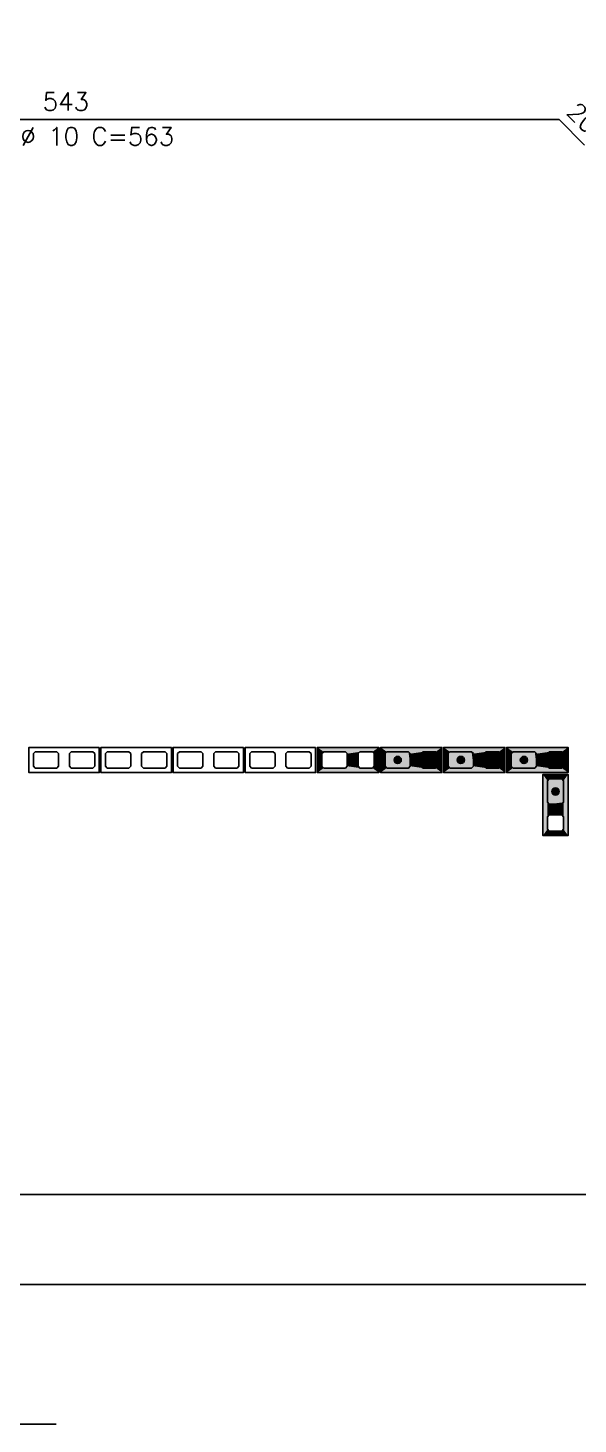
# Model space of a CAD drawing. Extents: x -2 to 121, y -2 to 61.
# Drawn here: x 22.74 to 28.84, y -1.55 to 13.95 of the extents above; entities that cross this region are included whole.
import ezdxf

# ---------------------------------------------------------------- set-up
doc = ezdxf.new("R2010")
doc.units = 0
doc.header["$MEASUREMENT"] = 0
doc.linetypes.add('HIDDEN', pattern=[0.375, 0.25, -0.125])
doc.layers.get('Defpoints').update_dxf_attribs({"linetype": 'CONTINUOUS'})
for name, color, linetype in [('ARQ_FOLHA', 7, 'CONTINUOUS'), ('PENA_01', 1, 'CONTINUOUS'), ('PENA_02', 2, 'CONTINUOUS'), ('PENA_03', 3, 'CONTINUOUS'), ('PENA_05', 5, 'CONTINUOUS'), ('PENA_11', 252, 'CONTINUOUS'), ('PENA_21', 100, 'CONTINUOUS')]:
    doc.layers.add(name, color=color, linetype=linetype)
doc.styles.get("Standard").update_dxf_attribs({"font": 'ROMANS.SHX'})

msp = doc.modelspace()

# ---------------------------------------------------------------- linework, layer by layer
at = {"layer": 'ARQ_FOLHA', "color": 1}
for points in [[(0, -0.002497), (118.9, -0.002497), (118.9, 59.397503), (0, 59.397503)], [(2.5, 0.997503), (117.9, 0.997503), (117.9, 58.397503), (2.5, 58.397503)]]:
    msp.add_lwpolyline(points, close=True, dxfattribs=at)
at = {"layer": 'Defpoints', "color": 8, "linetype": 'HIDDEN', "ltscale": 100}
msp.add_lwpolyline([(-1.95, 60.947503), (-1.95, -1.552497), (120.85, -1.552497), (120.85, 60.947503)], close=True, dxfattribs=at)
at = {"layer": 'PENA_01', "linetype": 'Continuous'}
for points in [[(23.077634, 5.889902), (23.057634, 5.909902), (22.817634, 5.909902), (22.797634, 5.889902), (22.797634, 5.749902), (22.817634, 5.729902), (23.057634, 5.729902), (23.077634, 5.749902), (23.077634, 5.889902)], [(23.477634, 5.889902), (23.457634, 5.909902), (23.217634, 5.909902), (23.197634, 5.889902), (23.197634, 5.749902), (23.217634, 5.729902), (23.457634, 5.729902), (23.477634, 5.749902), (23.477634, 5.889902)], [(23.877634, 5.889902), (23.857634, 5.909902), (23.617634, 5.909902), (23.597634, 5.889902), (23.597634, 5.749902), (23.617634, 5.729902), (23.857634, 5.729902), (23.877634, 5.749902), (23.877634, 5.889902)], [(24.277634, 5.889902), (24.257634, 5.909902), (24.017634, 5.909902), (23.997634, 5.889902), (23.997634, 5.749902), (24.017634, 5.729902), (24.257634, 5.729902), (24.277634, 5.749902), (24.277634, 5.889902)], [(24.677634, 5.889902), (24.657634, 5.909902), (24.417634, 5.909902), (24.397634, 5.889902), (24.397634, 5.749902), (24.417634, 5.729902), (24.657634, 5.729902), (24.677634, 5.749902), (24.677634, 5.889902)], [(25.077634, 5.889902), (25.057634, 5.909902), (24.817634, 5.909902), (24.797634, 5.889902), (24.797634, 5.749902), (24.817634, 5.729902), (25.057634, 5.729902), (25.077634, 5.749902), (25.077634, 5.889902)], [(25.477634, 5.889902), (25.457634, 5.909902), (25.217634, 5.909902), (25.197634, 5.889902), (25.197634, 5.749902), (25.217634, 5.729902), (25.457634, 5.729902), (25.477634, 5.749902), (25.477634, 5.889902)], [(25.877634, 5.889902), (25.857634, 5.909902), (25.617634, 5.909902), (25.597634, 5.889902), (25.597634, 5.749902), (25.617634, 5.729902), (25.857634, 5.729902), (25.877634, 5.749902), (25.877634, 5.889902)], [(26.257634, 5.729902), (26.017634, 5.729902), (25.997634, 5.749902), (25.997634, 5.889902), (26.017634, 5.909902), (26.257634, 5.909902), (26.277634, 5.889902), (26.277634, 5.749902), (26.257634, 5.729902)], [(26.557634, 5.729902), (26.417634, 5.729902), (26.397634, 5.749902), (26.397634, 5.889902), (26.417634, 5.909902), (26.557634, 5.909902), (26.577634, 5.889902), (26.577634, 5.749902), (26.557634, 5.729902)], [(26.957634, 5.729902), (26.717634, 5.729902), (26.697634, 5.749902), (26.697634, 5.889902), (26.717634, 5.909902), (26.957634, 5.909902), (26.977634, 5.889902), (26.977634, 5.749902), (26.957634, 5.729902)], [(27.257634, 5.729902), (27.117634, 5.729902), (27.097634, 5.749902), (27.097634, 5.889902), (27.117634, 5.909902), (27.257634, 5.909902), (27.277634, 5.889902), (27.277634, 5.749902), (27.257634, 5.729902)], [(27.657634, 5.729902), (27.417634, 5.729902), (27.397634, 5.749902), (27.397634, 5.889902), (27.417634, 5.909902), (27.657634, 5.909902), (27.677634, 5.889902), (27.677634, 5.749902), (27.657634, 5.729902)], [(27.957634, 5.729902), (27.817634, 5.729902), (27.797634, 5.749902), (27.797634, 5.889902), (27.817634, 5.909902), (27.957634, 5.909902), (27.977634, 5.889902), (27.977634, 5.749902), (27.957634, 5.729902)], [(28.357634, 5.729902), (28.117634, 5.729902), (28.097634, 5.749902), (28.097634, 5.889902), (28.117634, 5.909902), (28.357634, 5.909902), (28.377634, 5.889902), (28.377634, 5.749902), (28.357634, 5.729902)], [(28.657634, 5.729902), (28.517634, 5.729902), (28.497634, 5.749902), (28.497634, 5.889902), (28.517634, 5.909902), (28.657634, 5.909902), (28.677634, 5.889902), (28.677634, 5.749902), (28.657634, 5.729902)], [(28.497634, 5.349902), (28.497634, 5.589902), (28.517634, 5.609902), (28.657634, 5.609902), (28.677634, 5.589902), (28.677634, 5.349902), (28.657634, 5.329902), (28.517634, 5.329902), (28.497634, 5.349902)], [(28.497634, 5.049902), (28.497634, 5.189902), (28.517634, 5.209902), (28.657634, 5.209902), (28.677634, 5.189902), (28.677634, 5.049902), (28.657634, 5.029902), (28.517634, 5.029902), (28.497634, 5.049902)]]:
    msp.add_lwpolyline(points, dxfattribs=at)
at = {"layer": 'PENA_02', "linetype": 'Continuous'}
for points in [[(23.527634, 5.959902), (22.747634, 5.959902), (22.747634, 5.679902), (23.527634, 5.679902), (23.527634, 5.959902)], [(24.327634, 5.959902), (23.547634, 5.959902), (23.547634, 5.679902), (24.327634, 5.679902), (24.327634, 5.959902)], [(25.127634, 5.959902), (24.347634, 5.959902), (24.347634, 5.679902), (25.127634, 5.679902), (25.127634, 5.959902)], [(25.927634, 5.959902), (25.147634, 5.959902), (25.147634, 5.679902), (25.927634, 5.679902), (25.927634, 5.959902)], [(26.627634, 5.679902), (25.947634, 5.679902), (25.947634, 5.959902), (26.627634, 5.959902), (26.627634, 5.679902)], [(27.327634, 5.679902), (26.647634, 5.679902), (26.647634, 5.959902), (27.327634, 5.959902), (27.327634, 5.679902)], [(28.027634, 5.679902), (27.347634, 5.679902), (27.347634, 5.959902), (28.027634, 5.959902), (28.027634, 5.679902)], [(28.727634, 5.679902), (28.047634, 5.679902), (28.047634, 5.959902), (28.727634, 5.959902), (28.727634, 5.679902)], [(28.447634, 4.979902), (28.447634, 5.659902), (28.727634, 5.659902), (28.727634, 4.979902), (28.447634, 4.979902)]]:
    msp.add_lwpolyline(points, dxfattribs=at)
at = {"layer": 'PENA_03', "linetype": 'Continuous'}
for points in [[(26.977634, 5.749902), (26.957634, 5.729902), (26.717634, 5.729902), (26.697634, 5.749902), (26.697634, 5.889902), (26.717634, 5.909902), (26.957634, 5.909902), (26.977634, 5.889902), (26.977634, 5.749902)], [(27.277634, 5.749902), (27.257634, 5.729902), (27.117634, 5.729902), (27.097634, 5.749902), (27.097634, 5.889902), (27.117634, 5.909902), (27.257634, 5.909902), (27.277634, 5.889902), (27.277634, 5.749902)], [(27.677634, 5.749902), (27.657634, 5.729902), (27.417634, 5.729902), (27.397634, 5.749902), (27.397634, 5.889902), (27.417634, 5.909902), (27.657634, 5.909902), (27.677634, 5.889902), (27.677634, 5.749902)], [(27.977634, 5.749902), (27.957634, 5.729902), (27.817634, 5.729902), (27.797634, 5.749902), (27.797634, 5.889902), (27.817634, 5.909902), (27.957634, 5.909902), (27.977634, 5.889902), (27.977634, 5.749902)], [(28.377634, 5.749902), (28.357634, 5.729902), (28.117634, 5.729902), (28.097634, 5.749902), (28.097634, 5.889902), (28.117634, 5.909902), (28.357634, 5.909902), (28.377634, 5.889902), (28.377634, 5.749902)], [(28.677634, 5.749902), (28.657634, 5.729902), (28.517634, 5.729902), (28.497634, 5.749902), (28.497634, 5.889902), (28.517634, 5.909902), (28.657634, 5.909902), (28.677634, 5.889902), (28.677634, 5.749902)], [(28.517634, 5.329902), (28.497634, 5.349902), (28.497634, 5.589902), (28.517634, 5.609902), (28.657634, 5.609902), (28.677634, 5.589902), (28.677634, 5.349902), (28.657634, 5.329902), (28.517634, 5.329902)]]:
    msp.add_lwpolyline(points, dxfattribs=at)
for centre in [(26.837634, 5.819902), (27.187634, 5.819902), (27.537634, 5.819902), (27.887634, 5.819902), (28.237634, 5.819902), (28.587634, 5.819902), (28.587634, 5.469902)]:
    msp.add_circle(centre, 0.04, dxfattribs=at)
for points in [[(26.877634, 5.819902), (26.817634, 5.854543), (26.800046, 5.833583)], [(26.877634, 5.819902), (26.800046, 5.833583), (26.800046, 5.806221)], [(26.877634, 5.819902), (26.800046, 5.806221), (26.817634, 5.785261)], [(26.877634, 5.819902), (26.84458, 5.859294), (26.817634, 5.854543)], [(26.877634, 5.819902), (26.817634, 5.785261), (26.84458, 5.78051)], [(26.877634, 5.819902), (26.868275, 5.845613), (26.84458, 5.859294)], [(26.877634, 5.819902), (26.84458, 5.78051), (26.868275, 5.79419)], [(26.877634, 5.819902), (26.868275, 5.79419), (26.877634, 5.819902)], [(27.227634, 5.819902), (27.167634, 5.854543), (27.150046, 5.833583)], [(27.227634, 5.819902), (27.150046, 5.833583), (27.150046, 5.806221)], [(27.227634, 5.819902), (27.150046, 5.806221), (27.167634, 5.785261)], [(27.227634, 5.819902), (27.19458, 5.859294), (27.167634, 5.854543)], [(27.227634, 5.819902), (27.167634, 5.785261), (27.19458, 5.78051)], [(27.227634, 5.819902), (27.218275, 5.845613), (27.19458, 5.859294)], [(27.227634, 5.819902), (27.19458, 5.78051), (27.218275, 5.79419)], [(27.227634, 5.819902), (27.218275, 5.79419), (27.227634, 5.819902)], [(27.577634, 5.819902), (27.517634, 5.854543), (27.500046, 5.833583)], [(27.577634, 5.819902), (27.500046, 5.833583), (27.500046, 5.806221)], [(27.577634, 5.819902), (27.500046, 5.806221), (27.517634, 5.785261)], [(27.577634, 5.819902), (27.54458, 5.859294), (27.517634, 5.854543)], [(27.577634, 5.819902), (27.517634, 5.785261), (27.54458, 5.78051)], [(27.577634, 5.819902), (27.568275, 5.845613), (27.54458, 5.859294)], [(27.577634, 5.819902), (27.54458, 5.78051), (27.568275, 5.79419)], [(27.577634, 5.819902), (27.568275, 5.79419), (27.577634, 5.819902)], [(27.927634, 5.819902), (27.867634, 5.854543), (27.850046, 5.833583)], [(27.927634, 5.819902), (27.850046, 5.833583), (27.850046, 5.806221)], [(27.927634, 5.819902), (27.850046, 5.806221), (27.867634, 5.785261)], [(27.927634, 5.819902), (27.89458, 5.859294), (27.867634, 5.854543)], [(27.927634, 5.819902), (27.867634, 5.785261), (27.89458, 5.78051)], [(27.927634, 5.819902), (27.918275, 5.845613), (27.89458, 5.859294)], [(27.927634, 5.819902), (27.89458, 5.78051), (27.918275, 5.79419)], [(27.927634, 5.819902), (27.918275, 5.79419), (27.927634, 5.819902)], [(28.277634, 5.819902), (28.217634, 5.854543), (28.200046, 5.833583)], [(28.277634, 5.819902), (28.200046, 5.833583), (28.200046, 5.806221)], [(28.277634, 5.819902), (28.200046, 5.806221), (28.217634, 5.785261)], [(28.277634, 5.819902), (28.24458, 5.859294), (28.217634, 5.854543)], [(28.277634, 5.819902), (28.217634, 5.785261), (28.24458, 5.78051)], [(28.277634, 5.819902), (28.268275, 5.845613), (28.24458, 5.859294)], [(28.277634, 5.819902), (28.24458, 5.78051), (28.268275, 5.79419)], [(28.277634, 5.819902), (28.268275, 5.79419), (28.277634, 5.819902)], [(28.627634, 5.819902), (28.567634, 5.854543), (28.550046, 5.833583)], [(28.627634, 5.819902), (28.550046, 5.833583), (28.550046, 5.806221)], [(28.627634, 5.819902), (28.550046, 5.806221), (28.567634, 5.785261)], [(28.627634, 5.819902), (28.59458, 5.859294), (28.567634, 5.854543)], [(28.627634, 5.819902), (28.567634, 5.785261), (28.59458, 5.78051)], [(28.627634, 5.819902), (28.618275, 5.845613), (28.59458, 5.859294)], [(28.627634, 5.819902), (28.59458, 5.78051), (28.618275, 5.79419)], [(28.627634, 5.819902), (28.618275, 5.79419), (28.627634, 5.819902)], [(28.627634, 5.469902), (28.567634, 5.504543), (28.550046, 5.483583)], [(28.627634, 5.469902), (28.550046, 5.483583), (28.550046, 5.456221)], [(28.627634, 5.469902), (28.550046, 5.456221), (28.567634, 5.435261)], [(28.627634, 5.469902), (28.59458, 5.509294), (28.567634, 5.504543)], [(28.627634, 5.469902), (28.567634, 5.435261), (28.59458, 5.43051)], [(28.627634, 5.469902), (28.618275, 5.495613), (28.59458, 5.509294)], [(28.627634, 5.469902), (28.59458, 5.43051), (28.618275, 5.44419)], [(28.627634, 5.469902), (28.618275, 5.44419), (28.627634, 5.469902)]]:
    msp.add_solid(points, dxfattribs=at)
at = {"layer": 'PENA_05', "linetype": 'Continuous'}
for p, q in [((17.773689, 12.927759), (28.6275, 12.928154)), ((28.6275, 12.928154), (28.910343, 12.645311))]:
    msp.add_line(p, q, dxfattribs=at)
at = {"layer": 'PENA_11', "linetype": 'Continuous'}
for points in [[(26.977634, 5.749902), (26.697634, 5.889902), (26.717634, 5.909902)], [(26.977634, 5.749902), (26.697634, 5.749902), (26.697634, 5.889902)], [(26.977634, 5.749902), (26.717634, 5.909902), (26.957634, 5.909902)], [(26.977634, 5.749902), (26.957634, 5.909902), (26.977634, 5.889902)], [(26.977634, 5.749902), (26.977634, 5.889902), (26.977634, 5.749902)], [(27.277634, 5.749902), (27.097634, 5.889902), (27.117634, 5.909902)], [(27.277634, 5.749902), (27.097634, 5.749902), (27.097634, 5.889902)], [(27.277634, 5.749902), (27.117634, 5.909902), (27.257634, 5.909902)], [(27.277634, 5.749902), (27.257634, 5.909902), (27.277634, 5.889902)], [(27.277634, 5.749902), (27.277634, 5.889902), (27.277634, 5.749902)], [(27.677634, 5.749902), (27.397634, 5.889902), (27.417634, 5.909902)], [(27.677634, 5.749902), (27.397634, 5.749902), (27.397634, 5.889902)], [(27.677634, 5.749902), (27.417634, 5.909902), (27.657634, 5.909902)], [(27.677634, 5.749902), (27.657634, 5.909902), (27.677634, 5.889902)], [(27.677634, 5.749902), (27.677634, 5.889902), (27.677634, 5.749902)], [(27.977634, 5.749902), (27.797634, 5.889902), (27.817634, 5.909902)], [(27.977634, 5.749902), (27.797634, 5.749902), (27.797634, 5.889902)], [(27.977634, 5.749902), (27.817634, 5.909902), (27.957634, 5.909902)], [(27.977634, 5.749902), (27.957634, 5.909902), (27.977634, 5.889902)], [(27.977634, 5.749902), (27.977634, 5.889902), (27.977634, 5.749902)], [(28.377634, 5.749902), (28.097634, 5.889902), (28.117634, 5.909902)], [(28.377634, 5.749902), (28.097634, 5.749902), (28.097634, 5.889902)], [(28.377634, 5.749902), (28.117634, 5.909902), (28.357634, 5.909902)], [(28.377634, 5.749902), (28.357634, 5.909902), (28.377634, 5.889902)], [(28.377634, 5.749902), (28.377634, 5.889902), (28.377634, 5.749902)], [(28.677634, 5.749902), (28.497634, 5.889902), (28.517634, 5.909902)], [(28.677634, 5.749902), (28.497634, 5.749902), (28.497634, 5.889902)], [(28.677634, 5.749902), (28.517634, 5.909902), (28.657634, 5.909902)], [(28.677634, 5.749902), (28.657634, 5.909902), (28.677634, 5.889902)], [(28.677634, 5.749902), (28.677634, 5.889902), (28.677634, 5.749902)], [(26.977634, 5.749902), (26.717634, 5.729902), (26.697634, 5.749902)], [(26.977634, 5.749902), (26.957634, 5.729902), (26.717634, 5.729902)], [(27.277634, 5.749902), (27.117634, 5.729902), (27.097634, 5.749902)], [(27.277634, 5.749902), (27.257634, 5.729902), (27.117634, 5.729902)], [(27.677634, 5.749902), (27.417634, 5.729902), (27.397634, 5.749902)], [(27.677634, 5.749902), (27.657634, 5.729902), (27.417634, 5.729902)], [(27.977634, 5.749902), (27.817634, 5.729902), (27.797634, 5.749902)], [(27.977634, 5.749902), (27.957634, 5.729902), (27.817634, 5.729902)], [(28.377634, 5.749902), (28.117634, 5.729902), (28.097634, 5.749902)], [(28.377634, 5.749902), (28.357634, 5.729902), (28.117634, 5.729902)], [(28.677634, 5.749902), (28.517634, 5.729902), (28.497634, 5.749902)], [(28.677634, 5.749902), (28.657634, 5.729902), (28.517634, 5.729902)], [(28.517634, 5.329902), (28.497634, 5.589902), (28.517634, 5.609902)], [(28.517634, 5.329902), (28.497634, 5.349902), (28.497634, 5.589902)], [(28.517634, 5.329902), (28.517634, 5.609902), (28.657634, 5.609902)], [(28.517634, 5.329902), (28.657634, 5.609902), (28.677634, 5.589902)], [(28.517634, 5.329902), (28.677634, 5.589902), (28.677634, 5.349902)], [(28.517634, 5.329902), (28.677634, 5.349902), (28.657634, 5.329902)], [(28.517634, 5.329902), (28.657634, 5.329902), (28.517634, 5.329902)]]:
    msp.add_solid(points, dxfattribs=at)
at = {"layer": 'PENA_21', "linetype": 'Continuous'}
for points in [[(26.627634, 5.819902), (26.577634, 5.819902), (26.577634, 5.889902), (26.557634, 5.909902), (26.417634, 5.909902), (26.397634, 5.889902), (26.397634, 5.819902), (26.277634, 5.819902), (26.277634, 5.889902), (26.257634, 5.909902), (26.017634, 5.909902), (25.997634, 5.889902), (25.997634, 5.819902), (25.947634, 5.819902), (25.947634, 5.959902), (26.627634, 5.959902), (26.627634, 5.819902)], [(27.327634, 5.819902), (27.277634, 5.819902), (27.277634, 5.889902), (27.257634, 5.909902), (27.117634, 5.909902), (27.097634, 5.889902), (27.097634, 5.819902), (26.977634, 5.819902), (26.977634, 5.889902), (26.957634, 5.909902), (26.717634, 5.909902), (26.697634, 5.889902), (26.697634, 5.819902), (26.647634, 5.819902), (26.647634, 5.959902), (27.327634, 5.959902), (27.327634, 5.819902)], [(28.027634, 5.819902), (27.977634, 5.819902), (27.977634, 5.889902), (27.957634, 5.909902), (27.817634, 5.909902), (27.797634, 5.889902), (27.797634, 5.819902), (27.677634, 5.819902), (27.677634, 5.889902), (27.657634, 5.909902), (27.417634, 5.909902), (27.397634, 5.889902), (27.397634, 5.819902), (27.347634, 5.819902), (27.347634, 5.959902), (28.027634, 5.959902), (28.027634, 5.819902)], [(28.727634, 5.819902), (28.677634, 5.819902), (28.677634, 5.889902), (28.657634, 5.909902), (28.517634, 5.909902), (28.497634, 5.889902), (28.497634, 5.819902), (28.377634, 5.819902), (28.377634, 5.889902), (28.357634, 5.909902), (28.117634, 5.909902), (28.097634, 5.889902), (28.097634, 5.819902), (28.047634, 5.819902), (28.047634, 5.959902), (28.727634, 5.959902), (28.727634, 5.819902)], [(26.627634, 5.819902), (26.577634, 5.819902), (26.577634, 5.749902), (26.557634, 5.729902), (26.417634, 5.729902), (26.397634, 5.749902), (26.397634, 5.819902), (26.277634, 5.819902), (26.277634, 5.749902), (26.257634, 5.729902), (26.017634, 5.729902), (25.997634, 5.749902), (25.997634, 5.819902), (25.947634, 5.819902), (25.947634, 5.679902), (26.627634, 5.679902), (26.627634, 5.819902)], [(27.327634, 5.819902), (27.277634, 5.819902), (27.277634, 5.749902), (27.257634, 5.729902), (27.117634, 5.729902), (27.097634, 5.749902), (27.097634, 5.819902), (26.977634, 5.819902), (26.977634, 5.749902), (26.957634, 5.729902), (26.717634, 5.729902), (26.697634, 5.749902), (26.697634, 5.819902), (26.647634, 5.819902), (26.647634, 5.679902), (27.327634, 5.679902), (27.327634, 5.819902)], [(28.027634, 5.819902), (27.977634, 5.819902), (27.977634, 5.749902), (27.957634, 5.729902), (27.817634, 5.729902), (27.797634, 5.749902), (27.797634, 5.819902), (27.677634, 5.819902), (27.677634, 5.749902), (27.657634, 5.729902), (27.417634, 5.729902), (27.397634, 5.749902), (27.397634, 5.819902), (27.347634, 5.819902), (27.347634, 5.679902), (28.027634, 5.679902), (28.027634, 5.819902)], [(28.727634, 5.819902), (28.677634, 5.819902), (28.677634, 5.749902), (28.657634, 5.729902), (28.517634, 5.729902), (28.497634, 5.749902), (28.497634, 5.819902), (28.377634, 5.819902), (28.377634, 5.749902), (28.357634, 5.729902), (28.117634, 5.729902), (28.097634, 5.749902), (28.097634, 5.819902), (28.047634, 5.819902), (28.047634, 5.679902), (28.727634, 5.679902), (28.727634, 5.819902)], [(28.587634, 4.979902), (28.587634, 5.029902), (28.517634, 5.029902), (28.497634, 5.049902), (28.497634, 5.189902), (28.517634, 5.209902), (28.587634, 5.209902), (28.587634, 5.329902), (28.517634, 5.329902), (28.497634, 5.349902), (28.497634, 5.589902), (28.517634, 5.609902), (28.587634, 5.609902), (28.587634, 5.659902), (28.447634, 5.659902), (28.447634, 4.979902), (28.587634, 4.979902)], [(28.587634, 4.979902), (28.587634, 5.029902), (28.657634, 5.029902), (28.677634, 5.049902), (28.677634, 5.189902), (28.657634, 5.209902), (28.587634, 5.209902), (28.587634, 5.329902), (28.657634, 5.329902), (28.677634, 5.349902), (28.677634, 5.589902), (28.657634, 5.609902), (28.587634, 5.609902), (28.587634, 5.659902), (28.727634, 5.659902), (28.727634, 4.979902), (28.587634, 4.979902)]]:
    msp.add_lwpolyline(points, dxfattribs=at)
for points in [[(26.627634, 5.959902), (26.017634, 5.909902), (25.947634, 5.959902)], [(26.017634, 5.909902), (25.997634, 5.889902), (25.947634, 5.959902)], [(25.947634, 5.959902), (25.997634, 5.889902), (25.947634, 5.819902)], [(25.997634, 5.889902), (25.997634, 5.819902), (25.947634, 5.819902)], [(26.257634, 5.909902), (26.017634, 5.909902), (26.627634, 5.959902)], [(26.277634, 5.889902), (26.257634, 5.909902), (26.627634, 5.959902)], [(26.627634, 5.959902), (26.417634, 5.909902), (26.277634, 5.889902)], [(26.277634, 5.819902), (26.277634, 5.889902), (26.417634, 5.909902)], [(26.277634, 5.819902), (26.417634, 5.909902), (26.397634, 5.889902)], [(26.277634, 5.819902), (26.397634, 5.889902), (26.397634, 5.819902)], [(26.627634, 5.959902), (26.557634, 5.909902), (26.417634, 5.909902)], [(26.627634, 5.959902), (26.577634, 5.889902), (26.557634, 5.909902)], [(26.627634, 5.959902), (26.627634, 5.819902), (26.577634, 5.819902)], [(26.627634, 5.959902), (26.577634, 5.819902), (26.577634, 5.889902)], [(27.327634, 5.959902), (26.717634, 5.909902), (26.647634, 5.959902)], [(26.717634, 5.909902), (26.697634, 5.889902), (26.647634, 5.959902)], [(26.647634, 5.959902), (26.697634, 5.889902), (26.647634, 5.819902)], [(26.697634, 5.889902), (26.697634, 5.819902), (26.647634, 5.819902)], [(26.957634, 5.909902), (26.717634, 5.909902), (27.327634, 5.959902)], [(26.977634, 5.889902), (26.957634, 5.909902), (27.327634, 5.959902)], [(27.327634, 5.959902), (27.117634, 5.909902), (26.977634, 5.889902)], [(26.977634, 5.819902), (26.977634, 5.889902), (27.117634, 5.909902)], [(26.977634, 5.819902), (27.117634, 5.909902), (27.097634, 5.889902)], [(26.977634, 5.819902), (27.097634, 5.889902), (27.097634, 5.819902)], [(27.327634, 5.959902), (27.257634, 5.909902), (27.117634, 5.909902)], [(27.327634, 5.959902), (27.277634, 5.889902), (27.257634, 5.909902)], [(27.327634, 5.959902), (27.327634, 5.819902), (27.277634, 5.819902)], [(27.327634, 5.959902), (27.277634, 5.819902), (27.277634, 5.889902)], [(28.027634, 5.959902), (27.417634, 5.909902), (27.347634, 5.959902)], [(27.417634, 5.909902), (27.397634, 5.889902), (27.347634, 5.959902)], [(27.347634, 5.959902), (27.397634, 5.889902), (27.347634, 5.819902)], [(27.397634, 5.889902), (27.397634, 5.819902), (27.347634, 5.819902)], [(27.657634, 5.909902), (27.417634, 5.909902), (28.027634, 5.959902)], [(27.677634, 5.889902), (27.657634, 5.909902), (28.027634, 5.959902)], [(28.027634, 5.959902), (27.817634, 5.909902), (27.677634, 5.889902)], [(27.677634, 5.819902), (27.677634, 5.889902), (27.817634, 5.909902)], [(27.677634, 5.819902), (27.817634, 5.909902), (27.797634, 5.889902)], [(27.677634, 5.819902), (27.797634, 5.889902), (27.797634, 5.819902)], [(28.027634, 5.959902), (27.957634, 5.909902), (27.817634, 5.909902)], [(28.027634, 5.959902), (27.977634, 5.889902), (27.957634, 5.909902)], [(28.027634, 5.959902), (28.027634, 5.819902), (27.977634, 5.819902)], [(28.027634, 5.959902), (27.977634, 5.819902), (27.977634, 5.889902)], [(28.727634, 5.959902), (28.117634, 5.909902), (28.047634, 5.959902)], [(28.117634, 5.909902), (28.097634, 5.889902), (28.047634, 5.959902)], [(28.047634, 5.959902), (28.097634, 5.889902), (28.047634, 5.819902)], [(28.097634, 5.889902), (28.097634, 5.819902), (28.047634, 5.819902)], [(28.357634, 5.909902), (28.117634, 5.909902), (28.727634, 5.959902)], [(28.377634, 5.889902), (28.357634, 5.909902), (28.727634, 5.959902)], [(28.727634, 5.959902), (28.517634, 5.909902), (28.377634, 5.889902)], [(28.377634, 5.819902), (28.377634, 5.889902), (28.517634, 5.909902)], [(28.377634, 5.819902), (28.517634, 5.909902), (28.497634, 5.889902)], [(28.377634, 5.819902), (28.497634, 5.889902), (28.497634, 5.819902)], [(28.727634, 5.959902), (28.657634, 5.909902), (28.517634, 5.909902)], [(28.727634, 5.959902), (28.677634, 5.889902), (28.657634, 5.909902)], [(28.727634, 5.959902), (28.727634, 5.819902), (28.677634, 5.819902)], [(28.727634, 5.959902), (28.677634, 5.819902), (28.677634, 5.889902)], [(25.947634, 5.679902), (25.997634, 5.749902), (25.947634, 5.819902)], [(25.997634, 5.749902), (25.997634, 5.819902), (25.947634, 5.819902)], [(26.017634, 5.729902), (25.997634, 5.749902), (25.947634, 5.679902)], [(26.277634, 5.749902), (26.257634, 5.729902), (26.627634, 5.679902)], [(26.277634, 5.819902), (26.277634, 5.749902), (26.417634, 5.729902)], [(26.277634, 5.819902), (26.417634, 5.729902), (26.397634, 5.749902)], [(26.277634, 5.819902), (26.397634, 5.749902), (26.397634, 5.819902)], [(26.627634, 5.679902), (26.417634, 5.729902), (26.277634, 5.749902)], [(26.627634, 5.679902), (26.577634, 5.749902), (26.557634, 5.729902)], [(26.627634, 5.679902), (26.627634, 5.819902), (26.577634, 5.819902)], [(26.627634, 5.679902), (26.577634, 5.819902), (26.577634, 5.749902)], [(26.647634, 5.679902), (26.697634, 5.749902), (26.647634, 5.819902)], [(26.697634, 5.749902), (26.697634, 5.819902), (26.647634, 5.819902)], [(26.717634, 5.729902), (26.697634, 5.749902), (26.647634, 5.679902)], [(26.977634, 5.749902), (26.957634, 5.729902), (27.327634, 5.679902)], [(26.977634, 5.819902), (26.977634, 5.749902), (27.117634, 5.729902)], [(26.977634, 5.819902), (27.117634, 5.729902), (27.097634, 5.749902)], [(26.977634, 5.819902), (27.097634, 5.749902), (27.097634, 5.819902)], [(27.327634, 5.679902), (27.117634, 5.729902), (26.977634, 5.749902)], [(27.327634, 5.679902), (27.277634, 5.749902), (27.257634, 5.729902)], [(27.327634, 5.679902), (27.327634, 5.819902), (27.277634, 5.819902)], [(27.327634, 5.679902), (27.277634, 5.819902), (27.277634, 5.749902)], [(27.347634, 5.679902), (27.397634, 5.749902), (27.347634, 5.819902)], [(27.397634, 5.749902), (27.397634, 5.819902), (27.347634, 5.819902)], [(27.417634, 5.729902), (27.397634, 5.749902), (27.347634, 5.679902)], [(27.677634, 5.749902), (27.657634, 5.729902), (28.027634, 5.679902)], [(27.677634, 5.819902), (27.677634, 5.749902), (27.817634, 5.729902)], [(27.677634, 5.819902), (27.817634, 5.729902), (27.797634, 5.749902)], [(27.677634, 5.819902), (27.797634, 5.749902), (27.797634, 5.819902)], [(28.027634, 5.679902), (27.817634, 5.729902), (27.677634, 5.749902)], [(28.027634, 5.679902), (27.977634, 5.749902), (27.957634, 5.729902)], [(28.027634, 5.679902), (28.027634, 5.819902), (27.977634, 5.819902)], [(28.027634, 5.679902), (27.977634, 5.819902), (27.977634, 5.749902)], [(28.047634, 5.679902), (28.097634, 5.749902), (28.047634, 5.819902)], [(28.097634, 5.749902), (28.097634, 5.819902), (28.047634, 5.819902)], [(28.117634, 5.729902), (28.097634, 5.749902), (28.047634, 5.679902)], [(28.377634, 5.749902), (28.357634, 5.729902), (28.727634, 5.679902)], [(28.377634, 5.819902), (28.377634, 5.749902), (28.517634, 5.729902)], [(28.377634, 5.819902), (28.517634, 5.729902), (28.497634, 5.749902)], [(28.377634, 5.819902), (28.497634, 5.749902), (28.497634, 5.819902)], [(28.727634, 5.679902), (28.517634, 5.729902), (28.377634, 5.749902)], [(28.727634, 5.679902), (28.677634, 5.749902), (28.657634, 5.729902)], [(28.727634, 5.679902), (28.727634, 5.819902), (28.677634, 5.819902)], [(28.727634, 5.679902), (28.677634, 5.819902), (28.677634, 5.749902)], [(26.627634, 5.679902), (26.017634, 5.729902), (25.947634, 5.679902)], [(26.257634, 5.729902), (26.017634, 5.729902), (26.627634, 5.679902)], [(26.627634, 5.679902), (26.557634, 5.729902), (26.417634, 5.729902)], [(27.327634, 5.679902), (26.717634, 5.729902), (26.647634, 5.679902)], [(26.957634, 5.729902), (26.717634, 5.729902), (27.327634, 5.679902)], [(27.327634, 5.679902), (27.257634, 5.729902), (27.117634, 5.729902)], [(28.027634, 5.679902), (27.417634, 5.729902), (27.347634, 5.679902)], [(27.657634, 5.729902), (27.417634, 5.729902), (28.027634, 5.679902)], [(28.027634, 5.679902), (27.957634, 5.729902), (27.817634, 5.729902)], [(28.727634, 5.679902), (28.117634, 5.729902), (28.047634, 5.679902)], [(28.357634, 5.729902), (28.117634, 5.729902), (28.727634, 5.679902)], [(28.587634, 5.659902), (28.447634, 5.659902), (28.517634, 5.609902)], [(28.517634, 5.609902), (28.447634, 5.659902), (28.497634, 5.589902)], [(28.447634, 5.659902), (28.497634, 5.049902), (28.497634, 5.589902)], [(28.447634, 4.979902), (28.497634, 5.049902), (28.447634, 5.659902)], [(28.497634, 5.589902), (28.497634, 5.049902), (28.497634, 5.189902)], [(28.497634, 5.589902), (28.497634, 5.349902), (28.497634, 5.189902)], [(28.727634, 5.679902), (28.657634, 5.729902), (28.517634, 5.729902)], [(28.587634, 5.609902), (28.587634, 5.659902), (28.517634, 5.609902)], [(28.657634, 5.609902), (28.587634, 5.609902), (28.727634, 5.659902)], [(28.587634, 5.609902), (28.587634, 5.659902), (28.727634, 5.659902)], [(28.677634, 5.589902), (28.657634, 5.609902), (28.727634, 5.659902)], [(28.677634, 5.349902), (28.727634, 5.659902), (28.677634, 5.189902)], [(28.677634, 5.189902), (28.727634, 5.659902), (28.677634, 5.049902)], [(28.727634, 5.659902), (28.727634, 4.979902), (28.677634, 5.049902)], [(28.677634, 5.349902), (28.677634, 5.589902), (28.727634, 5.659902)], [(28.517634, 5.209902), (28.497634, 5.349902), (28.497634, 5.189902)], [(28.517634, 5.209902), (28.517634, 5.329902), (28.497634, 5.349902)], [(28.587634, 5.209902), (28.517634, 5.329902), (28.517634, 5.209902)], [(28.587634, 5.209902), (28.587634, 5.329902), (28.517634, 5.329902)], [(28.587634, 5.209902), (28.657634, 5.329902), (28.657634, 5.209902)], [(28.587634, 5.209902), (28.587634, 5.329902), (28.657634, 5.329902)], [(28.657634, 5.329902), (28.677634, 5.349902), (28.657634, 5.209902)], [(28.657634, 5.209902), (28.677634, 5.349902), (28.677634, 5.189902)], [(28.517634, 5.029902), (28.497634, 5.049902), (28.447634, 4.979902)], [(28.517634, 5.029902), (28.447634, 4.979902), (28.587634, 4.979902)], [(28.517634, 5.029902), (28.587634, 4.979902), (28.587634, 5.029902)], [(28.727634, 4.979902), (28.587634, 4.979902), (28.657634, 5.029902)], [(28.657634, 5.029902), (28.587634, 4.979902), (28.587634, 5.029902)], [(28.677634, 5.049902), (28.727634, 4.979902), (28.657634, 5.029902)]]:
    msp.add_solid(points, dxfattribs=at)

# ---------------------------------------------------------------- texts
at = {"layer": 'PENA_03', "linetype": 'Continuous'}
for s, rotation, p in [('543', 0.002086, (22.900591, 13.027945)), ('20', 315, (28.698211, 12.998865))]:
    msp.add_text(s, height=0.2, rotation=rotation, dxfattribs=at).set_placement(p)
msp.add_text('1 N7 %%c 10 C=563', height=0.2, dxfattribs=at).set_placement((21.847953, 12.642117))

doc.saveas('drawing.dxf')
